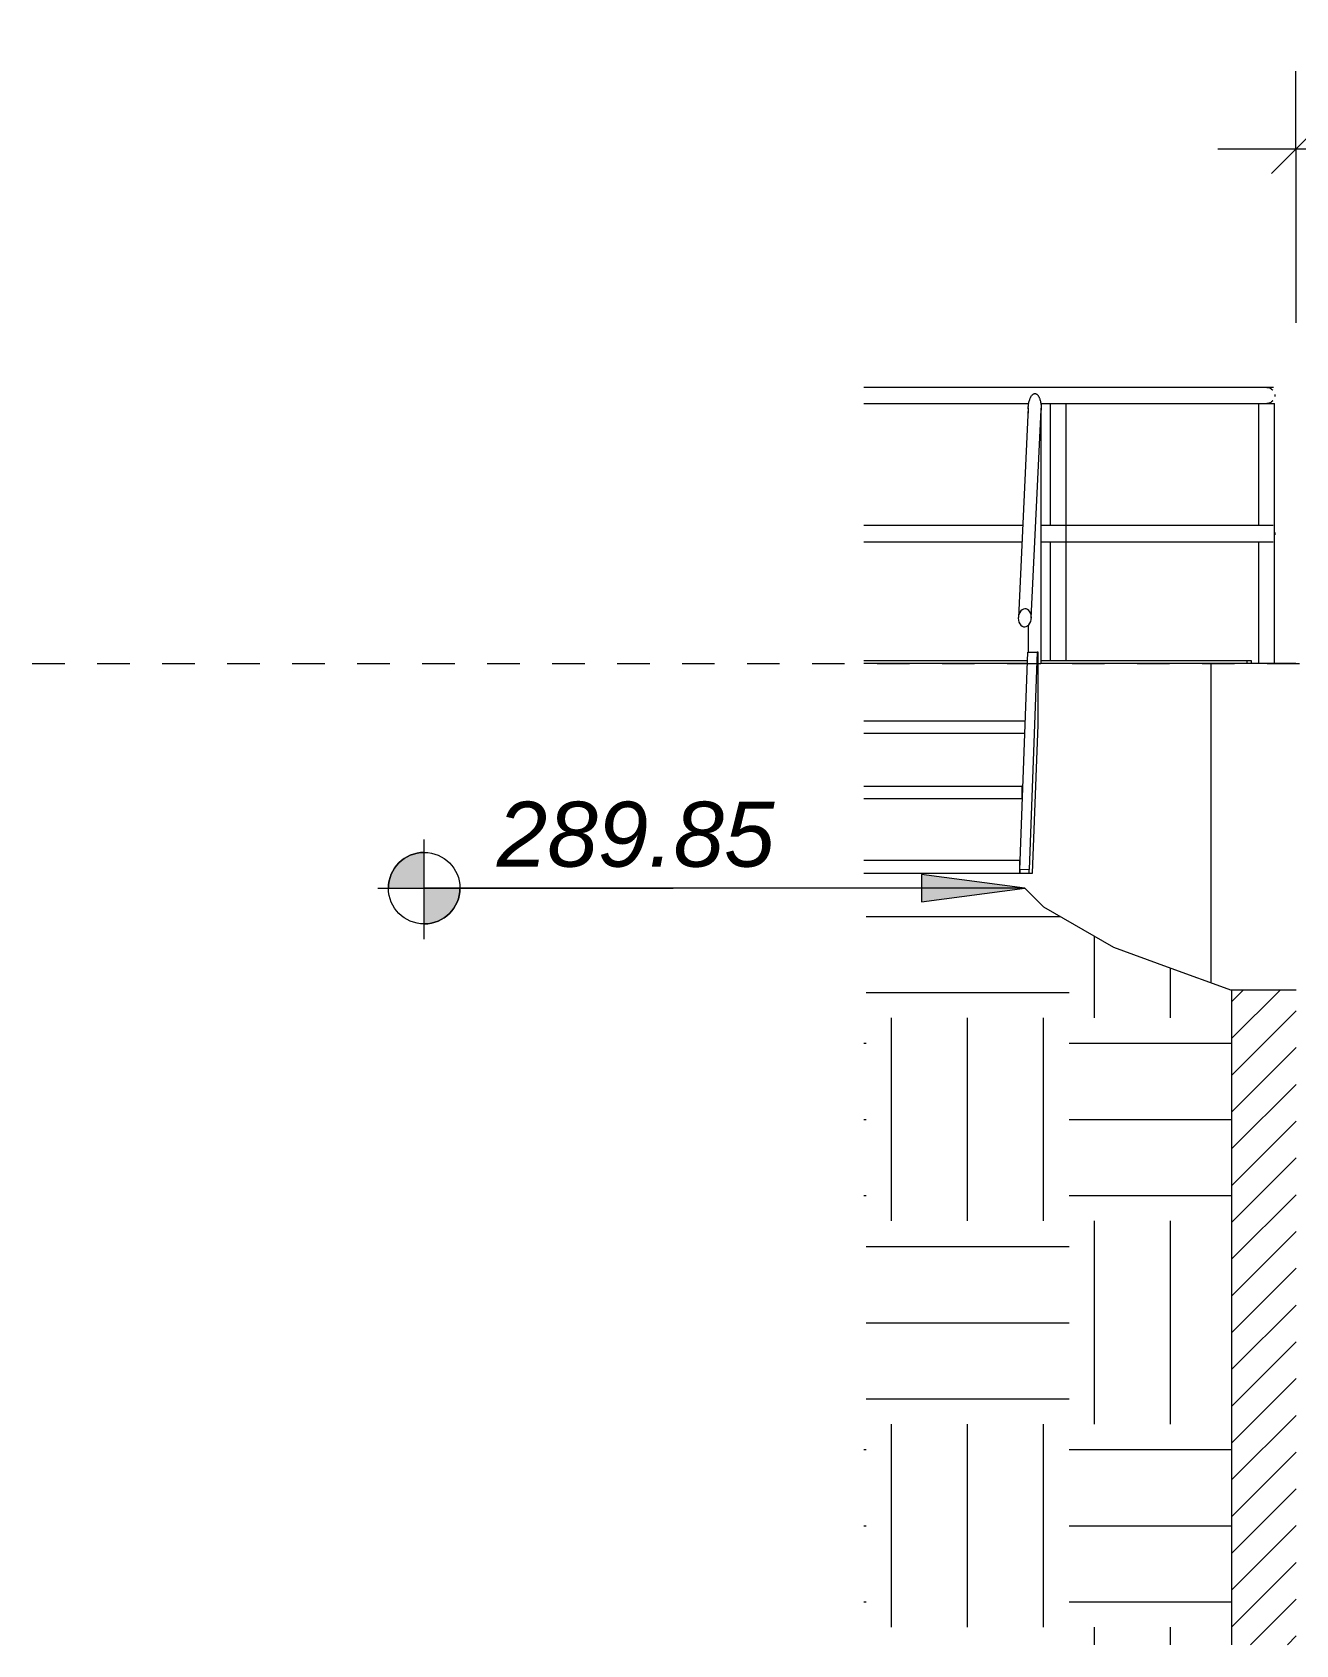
# Model space of a CAD drawing. Header units: metres. Extents: x 118 to 503, y -395 to 55.
# Drawn here: x 482.766 to 486.655, y 1.703 to 6.664 of the extents above; entities that cross this region are included whole.
import ezdxf

# ---------------------------------------------------------------- set-up
doc = ezdxf.new("R2010")
doc.units = ezdxf.units.M
doc.linetypes.add('Centre', pattern=[0.03175, 0.00635, -0.00475, 0.0159, -0.00475])
for name, color, linetype, lineweight in [('A-ANNO-DIMS', 7, 'Continuous', 9), ('A-ANNO-DIMS-100', 7, 'Continuous', 9), ('A-DETL-GENF', 7, 'Continuous', 9), ('A-DETL-THIN', 7, 'Continuous', 9), ('A-FLOR', 7, 'Continuous', 9), ('A-FLOR-HRAL', 7, 'Continuous', 9), ('A-FLOR-LEVL', 7, 'Continuous', 9), ('A-GENM', 7, 'Continuous', 9), ('A-WALL', 7, 'Continuous', 9), ('G-ANNO-DIMS', 7, 'Continuous', 9)]:
    doc.layers.add(name, color=color, linetype=linetype, lineweight=lineweight)
doc.styles.add('Arial_I', font='ariali.ttf', dxfattribs={"height": 0.2})
doc.styles.add('Tahoma_1', font='tahoma.ttf', dxfattribs={"height": 0.2})
doc.dimstyles.new('R_Tahoma_2_0_2', dxfattribs={"dimscale": 0.3048, "dimtxt": 0.208804, "dimasz": 0.492126, "dimexe": 0.787402, "dimexo": 0.492126, "dimgap": 0.328084, "dimtad": 1, "dimrnd": 0.01, "dimzin": 0, "dimdsep": 46, "dimtxsty": 'Tahoma_1', "dimblk1": 'OBLIQUE', "dimblk2": 'OBLIQUE', "dimsah": 1, "dimcen": 0.09, "dimdle": 0.787402, "dimazin": 2, "dimtfac": 1, "dimtdec": 4, "dimtix": 1, "dimtmove": 0, "dimatfit": 3, "dimfxl": 1, "dimtvp": 1, "dimtolj": 1, "dimtzin": 0, "dimarcsym": 2})

# ---------------------------------------------------------------- blocks, each defined once
blk = doc.blocks.new('Railing - 2_-1813605-Sección 07')
at = {"layer": 'A-FLOR-HRAL'}
for p, q in [((-385.7506, 5.5213), (-385.7506, 5.1467)), ((-385.7416, 5.5213), (-385.7064, 5.5213)), ((-385.7064, 5.5213), (-385.7006, 5.5213)), ((-385.7006, 4.7313), (-385.7006, 5.5213)), ((-385.7506, 5.0959), (-385.7506, 4.7313))]:
    blk.add_line(p, q, dxfattribs=at)
blk = doc.blocks.new('Railing - 2_-V108-Sección 07')
at = {"layer": 'A-FLOR-HRAL'}
for p, q in [((-385.1093, 5.5213), (-385.1093, 5.1467)), ((-385.1003, 5.5213), (-385.0651, 5.5213)), ((-385.0651, 5.5213), (-385.0593, 5.5213)), ((-385.0593, 4.7213), (-385.0593, 5.5213)), ((-385.1093, 5.0959), (-385.1093, 4.7213))]:
    blk.add_line(p, q, dxfattribs=at)
blk = doc.blocks.new('Railing - Railing-1824225-Sección 07')
at = {"layer": 'A-FLOR-HRAL'}
for p, q in [((-385.0838, 5.5713), (-386.3237, 5.5713)), ((-385.0626, 5.5713), (-385.0838, 5.5713)), ((-386.3237, 5.5213), (-385.8161, 5.5213)), ((-385.779, 5.5213), (-385.7064, 5.5213)), ((-385.7058, 5.5213), (-385.0838, 5.5213)), ((-385.0838, 5.5213), (-385.0638, 5.5213)), ((-385.8344, 5.1463), (-386.3237, 5.1463)), ((-385.7064, 5.1463), (-385.7779, 5.1463)), ((-385.0838, 5.1463), (-385.7058, 5.1463)), ((-385.0638, 5.1463), (-385.0838, 5.1463)), ((-386.3237, 5.0963), (-385.8368, 5.0963)), ((-385.7779, 5.0963), (-385.7064, 5.0963)), ((-385.7058, 5.0963), (-385.0838, 5.0963)), ((-385.0838, 5.0963), (-385.0638, 5.0963))]:
    blk.add_line(p, q, dxfattribs=at)
for points, knots in [([(-385.0838, 5.5713), (-385.0827, 5.5713), (-385.0806, 5.5712), (-385.0763, 5.5703), (-385.0712, 5.5682), (-385.0677, 5.5656), (-385.0662, 5.564)], [-0.5, -0.5, -0.5, -0.5, -0.4583333, -0.4166667, -0.3333333, -0.25, -0.25, -0.25, -0.25]), ([(-385.0662, 5.5287), (-385.0677, 5.5271), (-385.0712, 5.5244), (-385.0763, 5.5223), (-385.0806, 5.5215), (-385.0827, 5.5213), (-385.0838, 5.5213)], [-0.75, -0.75, -0.75, -0.75, -0.6666667, -0.5833333, -0.5416667, -0.5, -0.5, -0.5, -0.5])]:
    blk.add_open_spline(points, degree=3, knots=knots, dxfattribs=at)
for points in [[(-385.0662, 5.564), (-385.0657, 5.5636), (-385.0653, 5.5631), (-385.0649, 5.5626)], [(-385.065, 5.53), (-385.0654, 5.5295), (-385.0658, 5.5291), (-385.0662, 5.5287)], [(-385.0591, 5.5497), (-385.059, 5.5486), (-385.0589, 5.5475), (-385.0589, 5.5463)], [(-385.0589, 5.5463), (-385.0589, 5.5452), (-385.059, 5.5441), (-385.0591, 5.5429)], [(-385.0591, 5.1247), (-385.059, 5.1236), (-385.0589, 5.1225), (-385.0589, 5.1213)], [(-385.0589, 5.1213), (-385.0589, 5.1202), (-385.059, 5.1191), (-385.0591, 5.118)]]:
    blk.add_open_spline(points, degree=3, dxfattribs=at)
for name in ['Railing - 2_-1813605-Sección 07', 'Railing - 2_-V108-Sección 07']:
    blk.add_blockref(name, (0, 0))
blk = doc.blocks.new('M_Escalera 01 - M_Escalera 01-1825889-Sección 07')
at = {"layer": 'A-GENM'}
for p, q in [((-385.8177, 5.508), (-385.848, 4.8631)), ((-385.7779, 4.7213), (-385.7779, 5.5071)), ((-385.8179, 5.5027), (-385.8179, 5.4921)), ((-385.8081, 4.8612), (-385.778, 5.5018)), ((-385.8179, 4.8389), (-385.8179, 4.7564)), ((-385.8431, 4.0865), (-385.8185, 4.7564)), ((-385.8185, 4.7564), (-385.7903, 4.7564)), ((-385.7903, 4.7564), (-385.8149, 4.0881)), ((-385.7874, 4.7564), (-385.7903, 4.7564)), ((-385.7874, 4.5326), (-385.7874, 4.7564)), ((-385.7874, 4.7213), (-385.7788, 4.7213)), ((-386.3237, 4.5454), (-385.8262, 4.5454)), ((-385.8042, 4.0765), (-385.7874, 4.5326)), ((-385.8277, 4.5061), (-386.3237, 4.5061)), ((-386.3237, 4.3446), (-385.8375, 4.3446)), ((-385.8336, 4.3446), (-385.8375, 4.3446)), ((-385.8375, 4.3446), (-385.8375, 4.3053)), ((-385.8375, 4.3053), (-386.3237, 4.3053)), ((-385.8375, 4.3053), (-385.835, 4.3053)), ((-385.8431, 4.1158), (-386.3237, 4.1158)), ((-386.3237, 4.0765), (-385.8431, 4.0765)), ((-385.8431, 4.0765), (-385.8431, 4.1158)), ((-385.8149, 4.0881), (-385.8431, 4.0865)), ((-385.8431, 4.0865), (-385.8431, 4.0765)), ((-385.8431, 4.0765), (-385.8149, 4.0765)), ((-385.8149, 4.0765), (-385.8149, 4.0881)), ((-385.8149, 4.0765), (-385.8042, 4.0765))]:
    blk.add_line(p, q, dxfattribs=at)
at = {"layer": 'A-GENM', "flags": 128}
for points in [[(-385.808, 4.8631), (-385.8085, 4.8692), (-385.81, 4.875), (-385.8124, 4.8802), (-385.8156, 4.8845), (-385.8194, 4.8876), (-385.8236, 4.8895), (-385.8281, 4.89), (-385.8325, 4.8891), (-385.8367, 4.8868), (-385.8405, 4.8834), (-385.8437, 4.8788), (-385.8461, 4.8735), (-385.8476, 4.8675), (-385.8481, 4.8613)], [(-385.8481, 4.8613), (-385.8476, 4.8551), (-385.8461, 4.8493), (-385.8437, 4.8442), (-385.8405, 4.8399), (-385.8367, 4.8367), (-385.8325, 4.8349), (-385.8281, 4.8344), (-385.8236, 4.8353), (-385.8194, 4.8375), (-385.8156, 4.841), (-385.8124, 4.8455), (-385.81, 4.8509), (-385.8085, 4.8568), (-385.808, 4.8631)]]:
    blk.add_lwpolyline(points, dxfattribs=at)
at = {"layer": 'A-GENM'}
blk.add_open_spline([(-385.8178, 5.5049), (-385.8178, 5.5091), (-385.8173, 5.5152), (-385.816, 5.523), (-385.8148, 5.5285), (-385.8132, 5.5337), (-385.8117, 5.5376), (-385.8104, 5.5404), (-385.809, 5.543), (-385.8075, 5.5453), (-385.8059, 5.5472), (-385.8043, 5.5489), (-385.8026, 5.5502), (-385.8009, 5.5512), (-385.7991, 5.5518), (-385.797, 5.5522), (-385.7948, 5.5518), (-385.7931, 5.5512), (-385.7914, 5.5502), (-385.7898, 5.5489), (-385.7882, 5.5472), (-385.7867, 5.5453), (-385.7853, 5.543), (-385.784, 5.5404), (-385.7828, 5.5376), (-385.7814, 5.5337), (-385.7801, 5.5285), (-385.779, 5.523), (-385.778, 5.5152), (-385.7778, 5.5091), (-385.7779, 5.5049)], degree=3, knots=[0, 0, 0, 0, 0.083333, 0.125, 0.166667, 0.208333, 0.25, 0.270833, 0.291667, 0.333333, 0.354167, 0.375, 0.416667, 0.4375, 0.458333, 0.5, 0.541667, 0.5625, 0.583333, 0.625, 0.645833, 0.666667, 0.708333, 0.729167, 0.75, 0.791667, 0.833333, 0.875, 0.916667, 1, 1, 1, 1], dxfattribs=at)
blk.add_open_spline([(-385.7779, 5.5049), (-385.7779, 5.5035), (-385.778, 5.502), (-385.7781, 5.5006)], degree=3, dxfattribs=at)
blk = doc.blocks.new('DIMBLOCK53-Sección 07')
at = {"layer": 'A-ANNO-DIMS-100'}
for p, q in [((486.6547, 6.3038), (486.6547, 6.5438)), ((489.9806, 6.3038), (489.9806, 6.5438)), ((489.9806, 6.3038), (486.4147, 6.3038)), ((486.6547, 6.3038), (486.6547, 5.7694)), ((489.9806, 6.3038), (489.9806, 5.7694))]:
    blk.add_line(p, q, dxfattribs=at)
at = {"layer": 'A-ANNO-DIMS-100', "lineweight": 18}
for p, q in [((486.6547, 6.3038), (486.7297, 6.3788)), ((489.9806, 6.3038), (490.0556, 6.3788)), ((486.6547, 6.3038), (486.5797, 6.2288)), ((489.9806, 6.3038), (489.9056, 6.2288))]:
    blk.add_line(p, q, dxfattribs=at)
at = {"layer": 'A-ANNO-DIMS-100', "color": 0, "insert": (488.0525, 6.6601), "char_height": 0.2, "width": 0.636356, "attachment_point": 1, "line_spacing_factor": 0.994306, "style": 'Tahoma_1'}
blk.add_mtext('3.33', dxfattribs=at)
blk = doc.blocks.new('_Oblique')
at = {"color": 0, "linetype": 'ByBlock', "lineweight": -2}
blk.add_line((-0.5, -0.5), (0.5, 0.5), dxfattribs=at)
blk = doc.blocks.new('Spot Elevations - Simbolo Cota Elevación-1114047-Sección 07')
at = {"layer": 'G-ANNO-DIMS'}
h = blk.add_hatch(color=256, dxfattribs=at)
edge = h.paths.add_edge_path()
edge.add_line((-376.1062, 4.2343), (-376.2162, 4.2343))
edge.add_arc((-376.1062, 4.2343), 0.11, 90, 180, ccw=False)
edge.add_line((-376.1062, 4.3443), (-376.1062, 4.2343))
h = blk.add_hatch(color=256, dxfattribs=at)
edge = h.paths.add_edge_path()
edge.add_line((-376.1062, 4.2343), (-375.9962, 4.2343))
edge.add_arc((-376.1062, 4.2343), 0.11, -90, 0, ccw=False)
edge.add_line((-376.1062, 4.1243), (-376.1062, 4.2343))
for p, q in [((-376.1062, 4.0779), (-376.1062, 4.3843)), ((-376.2485, 4.2343), (-375.3406, 4.2343))]:
    blk.add_line(p, q, dxfattribs=at)
blk.add_circle((-376.1062, 4.2343), 0.11, dxfattribs=at)
for start, end in [(90, 180), (270, 0)]:
    blk.add_arc((-376.1062, 4.2343), 0.11, start, end, dxfattribs=at)

msp = doc.modelspace()

# ---------------------------------------------------------------- hatches: boundary and pattern name
at = {"layer": 'A-DETL-GENF', "true_color": 0xc0c0c0}
h = msp.add_hatch(dxfattribs=at)
h.set_pattern_fill('FP_916', color=9, style=0, pattern_type=2)
h.set_pattern_definition([(0, (491.5821, 4.959), (0.625, 0.625), [0.625, -0.625]), (0, (491.5821, 5.193), (0.625, 0.625), [0.625, -0.625]), (0, (491.5821, 5.428), (0.625, 0.625), [0.625, -0.625]), (90, (491.6601, 5.506), (-0.625, 0.625), [0.625, -0.625]), (90, (491.8941, 5.506), (-0.625, 0.625), [0.625, -0.625]), (90, (492.1281, 5.506), (-0.625, 0.625), [0.625, -0.625])])
h.paths.add_polyline_path([(485.4091, 1.7029), (486.4582, 1.7029), (486.4582, 3.7154), (486.0945, 3.8478), (485.8796, 3.9718), (485.8209, 4.0305), (485.3254, 4.0305), (485.3254, 1.7029), (485.3861, 1.7029)])
at = {"layer": 'A-WALL', "true_color": 0x808080}
h = msp.add_hatch(dxfattribs=at)
h.set_pattern_fill('FP_913', color=8, style=0, pattern_type=2)
h.set_pattern_definition([(45, (491.582116, 4.959), (-0.0565685, 0.0565685), [])])
h.paths.add_polyline_path([(486.6559, 1.7029), (486.6559, 3.7163), (486.4582, 3.7154), (486.4582, 1.7029)])
at = {"layer": 'G-ANNO-DIMS'}
msp.add_hatch(color=256, dxfattribs=at).paths.add_polyline_path([(485.8209, 4.0305), (485.5034, 4.0723), (485.5034, 3.9887)])

# ---------------------------------------------------------------- linework, layer by layer
at = {"layer": 'A-DETL-THIN'}
for p, q in [((485.8209, 4.0305), (485.3254, 4.0305)), ((485.8796, 3.9718), (485.8209, 4.0305)), ((486.0945, 3.8478), (485.8796, 3.9718)), ((486.2599, 3.7876), (486.0945, 3.8478)), ((486.4582, 3.7154), (486.2599, 3.7876)), ((486.4582, 1.7029), (486.4582, 3.7154))]:
    msp.add_line(p, q, dxfattribs=at)
at = {"layer": 'A-FLOR'}
for p, q in [((485.3254, 4.7313), (485.8297, 4.7313)), ((485.8712, 4.7313), (486.5176, 4.7313)), ((486.5051, 4.7213), (486.5051, 4.7313)), ((486.5176, 4.7313), (486.5176, 4.7213))]:
    msp.add_line(p, q, dxfattribs=at)
at = {"layer": 'A-FLOR-LEVL', "color": 253, "linetype": 'Centre', "true_color": 0xaaaaaa}
msp.add_line((482.7665, 4.7213), (500.1333, 4.7213), dxfattribs=at)
at = {"layer": 'A-WALL'}
for p, q in [((485.8294, 4.7213), (485.3254, 4.7213)), ((486.6547, 4.7213), (485.8701, 4.7213)), ((486.3947, 3.7385), (486.3947, 4.7213))]:
    msp.add_line(p, q, dxfattribs=at)
at = {"layer": 'A-WALL', "lineweight": 18}
msp.add_line((486.6559, 3.7163), (486.4559, 3.7163), dxfattribs=at)
at = {"layer": 'G-ANNO-DIMS'}
for p, q in [((485.8209, 4.0305), (485.5034, 4.0723)), ((485.5034, 4.0723), (485.5034, 3.9887)), ((485.0527, 4.0305), (483.9727, 4.0305)), ((485.8209, 4.0305), (485.0527, 4.0305)), ((485.5034, 3.9887), (485.8209, 4.0305))]:
    msp.add_line(p, q, dxfattribs=at)

# ---------------------------------------------------------------- block references
at = {"layer": 'A-FLOR-HRAL'}
msp.add_blockref('Railing - Railing-1824225-Sección 07', (871.6491, 0), dxfattribs=at)
at = {"layer": 'A-GENM'}
msp.add_blockref('M_Escalera 01 - M_Escalera 01-1825889-Sección 07', (871.6491, 0), dxfattribs=at)
at = {"layer": 'G-ANNO-DIMS'}
msp.add_blockref('Spot Elevations - Simbolo Cota Elevación-1114047-Sección 07', (860.0789, -0.2038), dxfattribs=at)

# ---------------------------------------------------------------- dimensions: what is measured, and where the dimension line sits
at = {"layer": 'A-ANNO-DIMS'}
dim = msp.add_linear_dim(base=(486.6547, 6.3038), p1=(489.9806, 5.6194), p2=(486.6547, 5.6194), dimstyle='R_Tahoma_2_0_2', override={"dimpost": '<>', "dimfxl": 3.325827}, dxfattribs=at)
dim.commit()
dim.dimension.update_dxf_attribs({"geometry": 'DIMBLOCK53-Sección 07', "text_midpoint": (488.3177, 6.5079)})

# ---------------------------------------------------------------- next in the draw order: texts
at = {"layer": 'G-ANNO-DIMS', "insert": (484.1962, 4.2965), "char_height": 0.2, "width": 1.023482, "attachment_point": 1, "line_spacing_factor": 0.941778, "style": 'Arial_I', "bg_fill": 3, "box_fill_scale": 1.25, "bg_fill_color": 256, "bg_fill_true_color": 13158600, "bg_fill_transparency": 0}
msp.add_mtext('289.85', dxfattribs=at)

doc.saveas('drawing.dxf')
